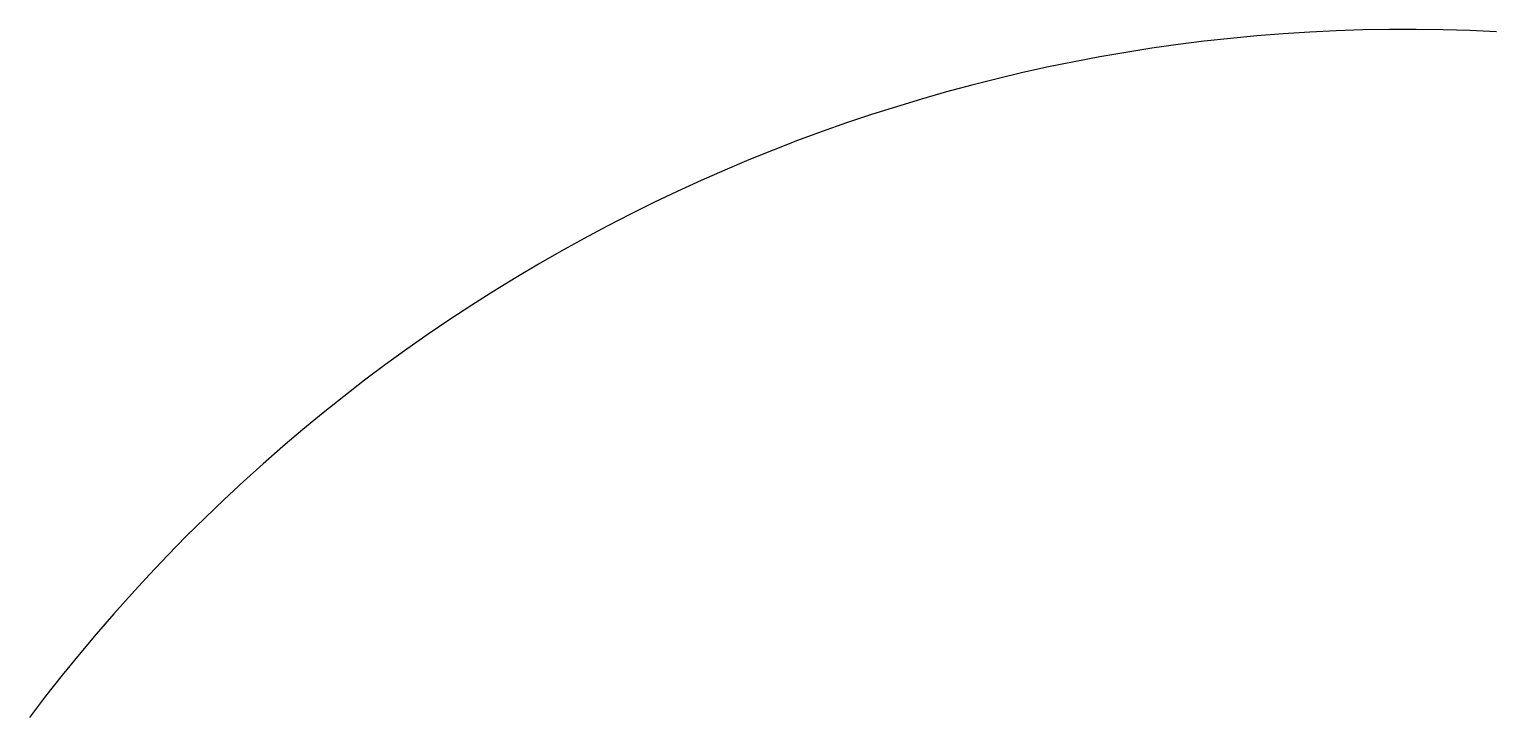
# Model space of a CAD drawing. Header units: inches. Extents: x 1.35 to 6.25, y 0.88 to 3.18.
import ezdxf

# ---------------------------------------------------------------- set-up
doc = ezdxf.new("R2010")
doc.units = ezdxf.units.IN
doc.header["$MEASUREMENT"] = 0

msp = doc.modelspace()

# ---------------------------------------------------------------- linework, layer by layer
msp.add_arc((5.9532, -2.577), 5.7531, 87.00594, 143.11543)

doc.saveas('drawing.dxf')
